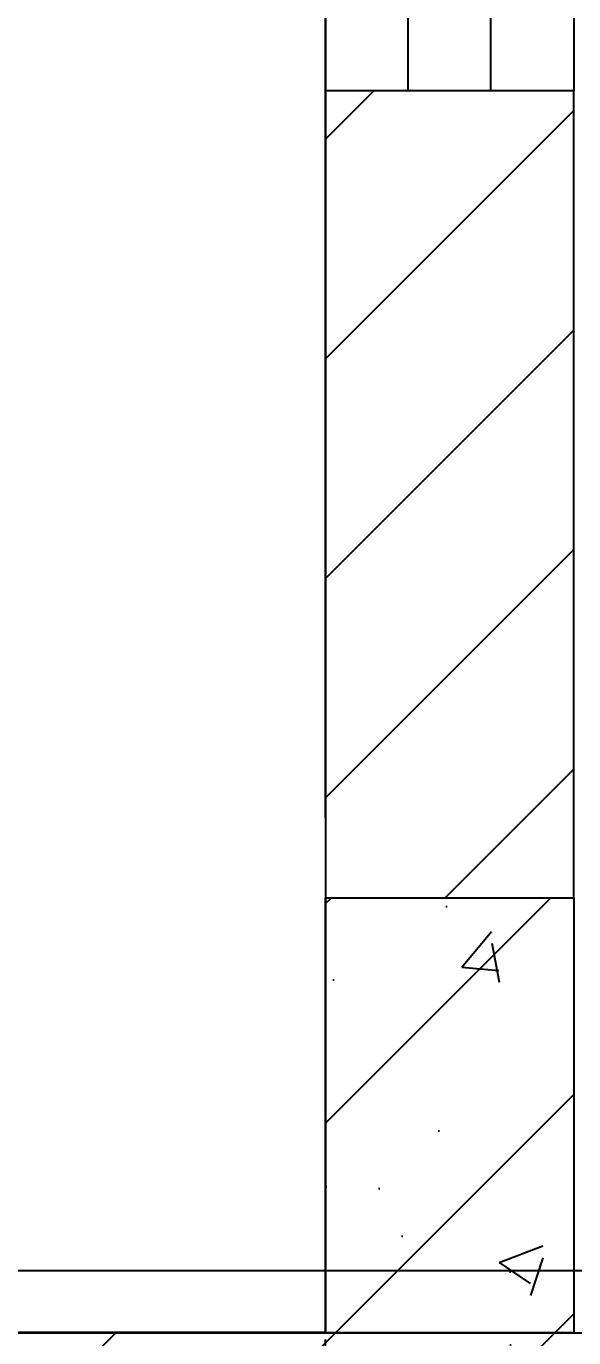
# Model space of a CAD drawing. Header units: millimetres. Extents: x 12351878 to 12381578, y 696206 to 738256.
# Drawn here: x 12367094 to 12367534, y 715279 to 716335 of the extents above; entities that cross this region are included whole.
import ezdxf

# ---------------------------------------------------------------- set-up
doc = ezdxf.new("R2010")
doc.units = ezdxf.units.MM
doc.header["$LTSCALE"] = 1000
doc.linetypes.add('DOTE', pattern=[2.42, 2, -0.2, 0.02, -0.2])
doc.linetypes.add('HIDDENX2', pattern=[19.05, 12.7, -6.35])
for name, color, linetype in [('A-ANNO-DIMS', 3, 'Continuous'), ('A-DOOR-FIRE', 10, 'Continuous'), ('A-WALL', 5, 'Continuous'), ('A-WALL-PATT', 8, 'Continuous'), ('DOTE', 16, 'DOTE'), ('SYMBOL', 7, 'Continuous')]:
    doc.layers.add(name, color=color, linetype=linetype)
doc.styles.add('_TCH_DIM_T3', font='SIMPLEX', dxfattribs={"width": 0.705882, "bigfont": 'GBCBIG'})
doc.dimstyles.new('_TCH_ARCH&&50', dxfattribs={"dimtxt": 148.75, "dimasz": 50, "dimexe": 125, "dimexo": 150, "dimgap": 63.125, "dimtad": 1, "dimdec": 0, "dimzin": 0, "dimdsep": 46, "dimtxsty": '_TCH_DIM_T3', "dimblk": 'ARCHTICK', "dimcen": 0.09, "dimclrt": 7, "dimazin": 2, "dimtfac": 1, "dimtdec": 0, "dimtix": 1, "dimtmove": 2, "dimatfit": 3, "dimfxl": 0, "dimtolj": 1, "dimtzin": 0, "dimarcsym": 0})
pattern_1 = [(45, (0, 0), (-88.3883476, 88.3883476), []), (50, (0, 0), (358.630091, -31.3760675), [37.5, -412.5]), (355, (0, 0), (-69.375667, 376.096067), [30, -330]), (100.4514, (29.9, -2.6), (289.254691, 344.719771), [31.870095, -350.571056]), (46.1842, (0, 100), (533.620524, -82.759507), [56.25, -618.75]), (96.6356, (44.47, 93.1), (467.331353, 487.058935), [47.805144, -525.8565]), (351.1842, (0, 100), (467.330973, 487.0593), [45, -495]), (21, (50, 75), (298.453526, -201.309445), [37.5, -412.5]), (326, (50, 75), (121.657666, 362.575023), [30, -330]), (71.4514, (74.87, 58.22), (420.111314, 161.265248), [31.870095, -350.571056]), (37.5, (0, 0), (6.0799277, 166.4469269), [0, -326, 0, -335, 0, -331.25]), (7.5, (0, 0), (131.5347687, 197.205856), [0, -191, 0, -318.5, 0, -126.25]), (327.5, (-111.5, 0), (266.9112181, -11.2774359), [0, -125, 0, -390, 0, -517.5]), (317.5, (-161.5, 0), (291.5930847, 50.052491), [0, -162.5, 0, -259, 0, -367.5])]

# ---------------------------------------------------------------- blocks, each defined once
blk = doc.blocks.new('gyblcqs2')
at = {"linetype": 'HIDDENX2', "const_width": 2}
blk.add_lwpolyline([(3889.5, -2689.4), (3889.5, -2989.4), (4187, -2989.4), (4187, -2639.4)], dxfattribs=at)
blk = doc.blocks.new('gyqs08')
at = {"layer": 'A-WALL-PATT'}
h = blk.add_hatch(dxfattribs=at)
h.set_pattern_fill('钢筋混凝土', color=256, scale=50, style=0)
h.set_pattern_definition(pattern_1)
h.paths.add_polyline_path([(3737, 2710.6), (4137, 2560.6), (6790.5, 2560.6), (6790.5, 2710.6)])
at = {"layer": 'A-WALL'}
blk.add_line((3737, 2710.6), (6790.5, 2710.6), dxfattribs=at)
blk = doc.blocks.new('_ArchTick')
at = {"color": 0, "linetype": 'ByBlock', "const_width": 0.4}
blk.add_lwpolyline([(-0.5, -0.5), (0.5, 0.5)], dxfattribs=at)
blk = doc.blocks.new('*D179')
at = {"layer": 'A-ANNO-DIMS', "color": 0, "lineweight": -2, "transparency": 16777216}
for p, q in [((12367684.5, 716283.5), (12367989.5, 716283.5)), ((12367864.5, 715333.5), (12367864.5, 716283.5)), ((12367684.5, 715333.5), (12367989.5, 715333.5))]:
    blk.add_line(p, q, dxfattribs=at)
at = {"layer": 'Defpoints', "color": 0, "transparency": 16777216}
for p in [(12367534.5, 716283.5), (12367864.5, 716283.5), (12367534.5, 715333.5)]:
    blk.add_point(p, dxfattribs=at)
at = {"layer": 'A-ANNO-DIMS', "color": 0, "lineweight": -2, "transparency": 16777216, "xscale": 50, "yscale": 50, "zscale": 50}
for p, rotation in [((12367864.5, 716283.5), 90), ((12367864.5, 715333.5), 270)]:
    blk.add_blockref('_ArchTick', p, dxfattribs=dict(at, rotation=rotation))
at = {"layer": 'A-ANNO-DIMS', "color": 7, "transparency": 16777216, "insert": (12367727, 715808.5), "char_height": 148.75, "attachment_point": 5, "rotation": 90, "style": '_TCH_DIM_T3'}
blk.add_mtext('\\A1;950', dxfattribs=at)
blk = doc.blocks.new('$WINLIB2D$00000001')
at = {"color": 0}
for points in [[(-0.5, 0.5), (0.5, 0.5)], [(0.5, -0.5), (0.5, 0.5)], [(0.5, 0.16667), (-0.5, 0.16667)], [(0.5, -0.16667), (-0.5, -0.16667)], [(-0.5, -0.5), (0.5, -0.5)]]:
    blk.add_lwpolyline(points, dxfattribs=at)

msp = doc.modelspace()

# ---------------------------------------------------------------- hatches: boundary and pattern name
at = {"layer": 'A-WALL-PATT'}
h = msp.add_hatch(dxfattribs=at)
h.set_pattern_fill('普通砖', color=256, scale=50, style=0)
h.set_pattern_definition([(45, (0, 89.76), (-88.388383, 88.388383), [])])
h.paths.add_polyline_path([(12367534.5, 715633.5), (12367534.5, 716283.5), (12367334.5, 716283.5), (12367334.5, 715633.5)])
h = msp.add_hatch(dxfattribs=at)
h.set_pattern_fill('钢筋混凝土', color=256, scale=50, style=0)
h.set_pattern_definition(pattern_1)
h.paths.add_polyline_path([(12367334.5, 715633.5), (12367334.5, 715283.5), (12367534.5, 715283.5), (12367534.5, 715633.5)])

# ---------------------------------------------------------------- linework, layer by layer
at = {"layer": 'A-WALL'}
for p, q in [((12367534.5, 716283.5), (12367334.5, 716283.5)), ((12367334.5, 716283.5), (12367334.5, 715633.5)), ((12367534.5, 715633.5), (12367534.5, 716283.5)), ((12367334.5, 715633.5), (12367334.5, 715283.5)), ((12367534.5, 715633.5), (12367334.5, 715633.5)), ((12367534.5, 715633.5), (12367534.5, 715283.5)), ((12367534.5, 715283.5), (12367334.5, 715283.5))]:
    msp.add_line(p, q, dxfattribs=at)
at = {"layer": 'DOTE'}
for p, q in [((12367334.5, 701178, 0), (12367334.5, 737220, 0)), ((12363539.5, 715333.5), (12370883.5, 715333.5))]:
    msp.add_line(p, q, dxfattribs=at)

# ---------------------------------------------------------------- block references
at = {"layer": 'A-DOOR-FIRE', "xscale": 1500, "yscale": -200, "zscale": 200, "rotation": 270}
msp.add_blockref('$WINLIB2D$00000001', (12367434.5, 717033.5), dxfattribs=at)
at = {"layer": 'SYMBOL'}
for name, p in [('gyblcqs2', (12363147.5, 718272.9)), ('gyqs08', (12363147.5, 712572.9))]:
    msp.add_blockref(name, p, dxfattribs=at)

# ---------------------------------------------------------------- dimensions: what is measured, and where the dimension line sits
at = {"layer": 'A-ANNO-DIMS'}
dim = msp.add_aligned_dim(p1=(12367534.5, 715333.5), p2=(12367534.5, 716283.5), distance=-330, dimstyle='_TCH_ARCH&&50', dxfattribs=at)
dim.commit()
dim.dimension.update_dxf_attribs({"geometry": '*D179', "text_midpoint": (12367727, 715808.5)})

doc.saveas('drawing.dxf')
